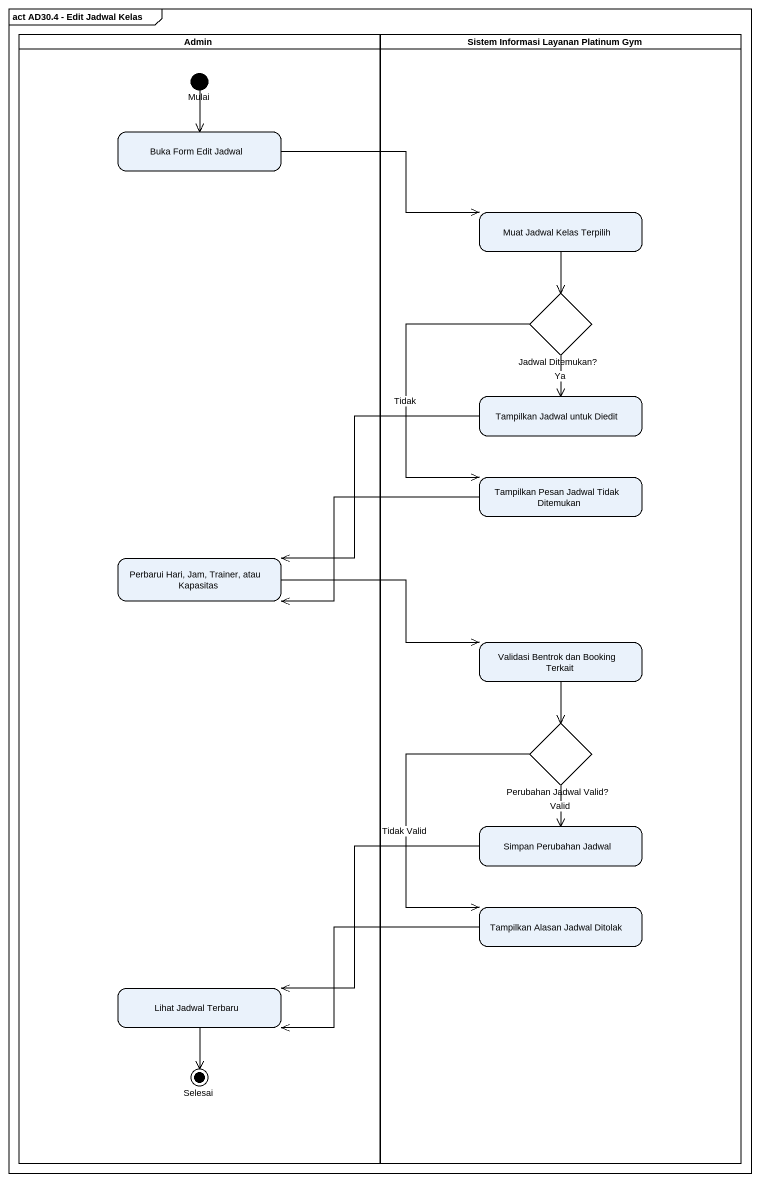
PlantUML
@startuml
mainframe act AD30.4 - Edit Jadwal Kelas
hide empty description
state Admin <<partition>> {
  state Mulai <<start>>
  state "Buka Form Edit Jadwal" as Buka_Form_Edit_Jadwal
  state "Perbarui Hari, Jam, Trainer, atau Kapasitas" as Perbarui_Hari_Jam_Trainer
  state "Lihat Jadwal Terbaru" as Lihat_Jadwal_Terbaru
  state Selesai <<end>>
}
state "Sistem Informasi Layanan Platinum Gym" as Sistem_Informasi_Layanan <<partition>> {
  state "Muat Jadwal Kelas Terpilih" as Muat_Jadwal_Kelas_Terpilih
  state "Jadwal Ditemukan?" as Jadwal_Ditemukan <<choice>>
  state "Tampilkan Jadwal untuk Diedit" as Tampilkan_Jadwal_untuk
  state "Tampilkan Pesan Jadwal Tidak Ditemukan" as Tampilkan_Pesan_Jadwal
  state "Validasi Bentrok dan Booking Terkait" as Validasi_Bentrok_dan
  state "Perubahan Jadwal Valid?" as Perubahan_Jadwal_Valid <<choice>>
  state "Simpan Perubahan Jadwal" as Simpan_Perubahan_Jadwal
  state "Tampilkan Alasan Jadwal Ditolak" as Tampilkan_Alasan_Jadwal
}
Mulai --> Buka_Form_Edit_Jadwal
Buka_Form_Edit_Jadwal -right-> Muat_Jadwal_Kelas_Terpilih
Muat_Jadwal_Kelas_Terpilih --> Jadwal_Ditemukan
Jadwal_Ditemukan --> Tampilkan_Jadwal_untuk : Ya
Jadwal_Ditemukan --> Tampilkan_Pesan_Jadwal : Tidak
Tampilkan_Jadwal_untuk -left-> Perbarui_Hari_Jam_Trainer
Tampilkan_Pesan_Jadwal -left-> Perbarui_Hari_Jam_Trainer
Perbarui_Hari_Jam_Trainer -right-> Validasi_Bentrok_dan
Validasi_Bentrok_dan --> Perubahan_Jadwal_Valid
Perubahan_Jadwal_Valid --> Simpan_Perubahan_Jadwal : Valid
Perubahan_Jadwal_Valid --> Tampilkan_Alasan_Jadwal : Tidak Valid
Simpan_Perubahan_Jadwal -left-> Lihat_Jadwal_Terbaru
Tampilkan_Alasan_Jadwal -left-> Lihat_Jadwal_Terbaru
Lihat_Jadwal_Terbaru --> Selesai
@enduml
